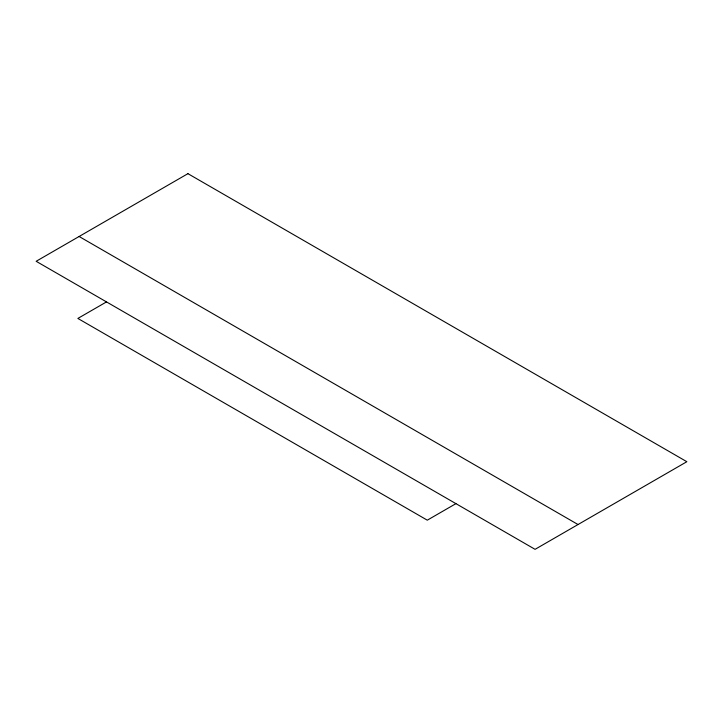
<?xml version="1.0" encoding="UTF-8"?>
<svg xmlns="http://www.w3.org/2000/svg" width="723" height="723" viewBox="0 0 723 723"><rect width="100%" height="100%" fill="white"/><g stroke="black" fill="none" stroke-linecap="round" stroke-linejoin="round"><path stroke-width="1.08" d="M106.507 301.907L77.867 318.436L427.293 520.18L455.924 503.642M79.105 236.484L578.029 524.537M187.926 173.665L36.15 261.292L535.074 549.335L686.85 461.708L187.926 173.665"/></g></svg>
